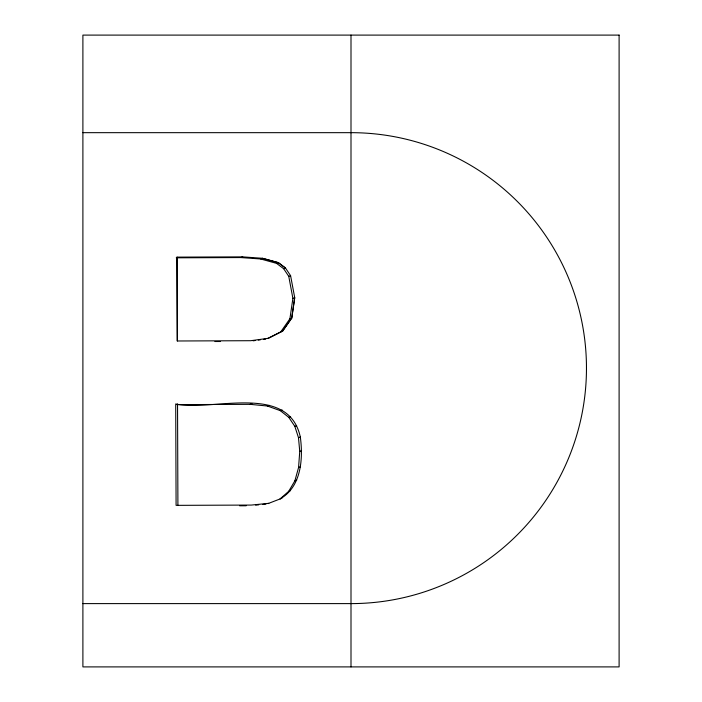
<?xml version="1.0" encoding="UTF-8"?>
<svg xmlns="http://www.w3.org/2000/svg" width="702" height="702" viewBox="0 0 702 702"><rect width="100%" height="100%" fill="white"/><g stroke="black" fill="none" stroke-linecap="round" stroke-linejoin="round"><path stroke-width="1.05" d="M268.778 503.325L251.298 505.071L176.088 505.352L175.711 403.948C211.451 412.03 288.355 382.099 300.324 437.013C303.273 458.731 301.325 487.048 280.054 498.929L288.724 491.286L294.893 480.809L298.569 467.506L299.745 451.377L298.49 437.706L294.84 426.368L288.785 417.357L280.335 410.679L267.401 406.019L250.105 404.343L176.807 404.624M267.602 338.496L280.756 331.853L289.908 318.752L292.892 298.385L288.759 276.342L283.661 268.717L276.544 263.364L260.618 258.968L240.847 257.564L176.255 257.81M242.69 256.871L176.992 257.125L177.299 340.988L250.684 340.707L268.497 338.285L282.581 331.16L291.734 318.067L294.726 297.701L290.584 275.658L285.486 268.032L278.378 262.671L262.451 258.283L242.673 256.879L240.847 257.564M280.756 331.853L282.581 331.16L291.734 318.067L294.726 297.701L292.892 298.385M267.962 503.624L281.888 498.244M260.618 258.968L262.443 258.283L278.378 262.671L285.486 268.032L283.661 268.717M276.544 263.364L278.378 262.671M288.759 276.342L290.584 275.658M177.299 340.988L177.027 257.116M289.908 318.752L291.734 318.067M250.105 404.343L251.939 403.659M267.401 406.019L269.226 405.335M280.335 410.679L282.169 409.994M288.785 417.357L290.619 416.672M294.84 426.368L296.665 425.675M298.49 437.706L300.324 437.013M299.745 451.377L301.579 450.684M298.569 467.506L300.395 466.821M294.893 480.809L296.718 480.124M288.724 491.286L290.549 490.593M253.053 340.821L255.142 340.54M258.283 340.11L260.381 339.821M263.522 339.399L265.619 339.11M255.642 505.142L258.722 504.835M262.838 504.422L265.926 504.115M214.909 341.523L220.384 341.505M239.619 505.791L246.183 505.765M82.897 132.669L351 132.669A235.468 235.468 0 0 1 586.468 368.138A235.468 235.468 0 0 1 351 603.606L82.897 603.606M177.536 403.948L177.913 505.352M351 35.1L351 666.9M619.103 35.1L82.897 35.1L82.897 666.9L619.103 666.9L619.103 35.1"/></g></svg>
